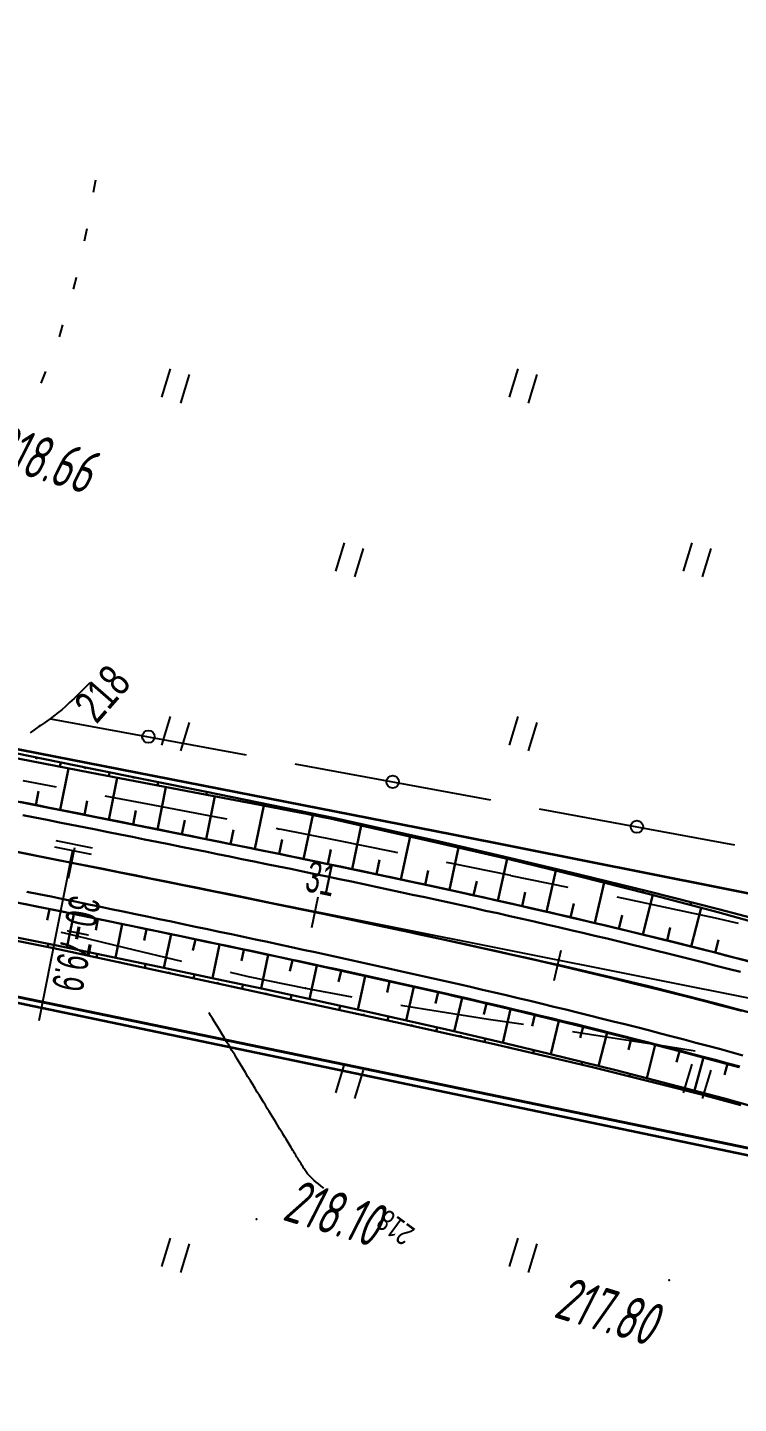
# Model space of a CAD drawing. Header units: millimetres. Extents: x -1799 to 6962, y -1020 to 4121.
# Drawn here: x 1117.5 to 1174.8, y 2955.6 to 3066.4 of the extents above; entities that cross this region are included whole.
import ezdxf

# ---------------------------------------------------------------- set-up
doc = ezdxf.new("R2010")
doc.units = ezdxf.units.MM
doc.linetypes.add('CONTI', pattern=[0])
doc.linetypes.add('DASHED', pattern=[0.75, 0.5, -0.25])
for name, color, linetype, lineweight in [('10', 1, 'Continuous', 35), ('КОПИЯ_ОСЬ_13_ОТКОСЫ', 7, 'Continuous', 30), ('КОПИЯ_ОСЬ_ГРАНИЦЫ_ПОЛОС', 7, 'Continuous', 30), ('ОСЬ_ВЕРХ_ПОКРЫТИЯ_ГРАНИЦЫ_ПОЛОС', 7, 'Continuous', 30), ('ОСЬ_ВЕРХ_ПОКРЫТИЯ_ОСЬ', 1, 'Continuous', 30)]:
    doc.layers.add(name, color=color, linetype=linetype, lineweight=lineweight)
for name, color, linetype in [('_Ростелеком', 6, 'Continuous'), ('GOR_BDEFAULT', 212, 'CONTI'), ('PI_OTDEFAULT', 172, 'CONTI'), ('PI_TTDEFAULT', 5, 'CONTI'), ('PLN_O', 7, 'CONTI'), ('SIT_LDEFAULT', 7, 'CONTI'), ('ZAPSKDEFAULT', 7, 'CONTI'), ('КОПИЯ_ОСЬ_ТАНГЕНСЫ', 1, 'Continuous'), ('ОСЬ_ВЕРХ_ПОКРЫТИЯ_ПИКЕТЫ', 1, 'Continuous'), ('ОСЬ_ВЕРХ_ПОКРЫТИЯ_РАЗБИВКА_КРИВ', 1, 'Continuous'), ('ОСЬ_ВЕРХ_ПОКРЫТИЯ_ТАНГЕНСЫ', 1, 'Continuous'), ('разметка', 7, 'Continuous')]:
    doc.layers.add(name, color=color, linetype=linetype)
doc.styles.add('eskd', font='spds.shx', dxfattribs={"width": 1.2, "oblique": 15})
doc.styles.add('SHRFT', font='TXT', dxfattribs={"width": 3.5})
doc.styles.get("Standard").update_dxf_attribs({"font": 'arial.ttf'})
doc.styles.add('STYLE1', font='romand.shx', dxfattribs={"width": 0.9})
doc.linetypes.add('кабель_связи_проект.', pattern='A,10,-1,["/",STYLE1,S=3,R=0,X=0,Y=-1.5],-4.1', length=15.1)

# ---------------------------------------------------------------- blocks, each defined once
blk = doc.blocks.new('BL_2011')
at = {"color": 0}
for p, q in [((0, 0), (0, 2.4)), ((1.6, 0), (1.6, 2.4))]:
    blk.add_line(p, q, dxfattribs=at)

msp = doc.modelspace()

# ---------------------------------------------------------------- linework, layer by layer
at = {"layer": '10'}
for points in [[(1030.23, 3025.88), (1104.98, 3010.61), (1151.7, 3001.47), (1215.76, 2988.7), (1216.37, 2994.4), (1243.42, 2984.29), (1269.34, 2968.88), (1297.02, 2945.02), (1332.74, 2904.56), (1362.14, 2858.92), (1384.1, 2811.27), (1401.18, 2767.78), (1401.18, 2767.78), (1485.93, 2642.5), (1601.06, 2507.03), (1669.74, 2453.01), (1726.42, 2400.56)], [(1360.6, 2810.7), (1341.33, 2850.18), (1337.92, 2857.18), (1309.93, 2895.43), (1280.36, 2925.22), (1226.82, 2955.99), (1187.5, 2973.1), (1113.17, 2988.61), (1051.21, 3001.58), (974.51, 3016.91)]]:
    msp.add_lwpolyline(points, dxfattribs=at)
at = {"layer": '_Ростелеком', "linetype": 'кабель_связи_проект.', "lineweight": 40, "ltscale": 0.25}
msp.add_lwpolyline([(1005.3, 3011.43), (1187.78, 2973.66), (1227.2, 2956.47), (1280.34, 2925.23), (1309.93, 2895.43), (1337.92, 2857.18), (1337.92, 2857.18), (1347.9, 2838.04), (1361.04, 2811.13), (1379.45, 2756.33), (1407.41, 2717.75), (1433.87, 2680.79), (1452.86, 2652.71), (1464.81, 2636.33), (1503.78, 2587.6), (1547.89, 2537.16), (1577, 2504.26), (1600.14, 2479), (1627.71, 2455.79), (1657.2, 2434.72), (1696.71, 2398.48), (1727.09, 2370.96)], dxfattribs=at)
at = {"layer": 'GOR_BDEFAULT', "color": 212, "elevation": 218, "flags": 128}
for points in [[(1122.55, 3013.64), (1122.1, 3013.19), (1121.68, 3012.77), (1121.29, 3012.39), (1120.93, 3012.06), (1120.6, 3011.75), (1120.29, 3011.48), (1120, 3011.25), (1119.74, 3011.04), (1119.5, 3010.85), (1119.28, 3010.69), (1119.08, 3010.55), (1118.9, 3010.42), (1118.74, 3010.32), (1118.59, 3010.22), (1118.46, 3010.14), (1117.74, 3009.63)], [(1141.39, 2972.95), (1141.17, 2973.13), (1140.96, 2973.3), (1140.78, 2973.45), (1140.62, 2973.58), (1140.49, 2973.71), (1140.37, 2973.82), (1140.26, 2973.93), (1140.17, 2974.03), (1140.09, 2974.12), (1140.02, 2974.2), (1139.96, 2974.28), (1139.91, 2974.36), (1139.86, 2974.43), (1139.81, 2974.51), (1139.76, 2974.58), (1139.72, 2974.66), (1139.67, 2974.74), (1139.62, 2974.82), (1139.57, 2974.91), (1139.52, 2974.99), (1139.46, 2975.08), (1139.41, 2975.17), (1139.35, 2975.27), (1139.29, 2975.36), (1139.23, 2975.46), (1139.17, 2975.56), (1139.11, 2975.67), (1139.04, 2975.78), (1138.97, 2975.89), (1138.91, 2976), (1138.83, 2976.12), (1138.76, 2976.24), (1138.68, 2976.36), (1138.61, 2976.49), (1138.53, 2976.63), (1138.44, 2976.77), (1138.35, 2976.91), (1138.26, 2977.06), (1138.17, 2977.21), (1138.07, 2977.38), (1137.97, 2977.54), (1137.86, 2977.72), (1137.75, 2977.9), (1137.64, 2978.09), (1137.52, 2978.28), (1137.39, 2978.48), (1137.26, 2978.7), (1137.13, 2978.92), (1136.99, 2979.14), (1136.84, 2979.38), (1136.69, 2979.63), (1136.54, 2979.88), (1136.38, 2980.15), (1136.21, 2980.42), (1136.04, 2980.7), (1135.86, 2980.99), (1135.67, 2981.3), (1135.48, 2981.61), (1135.28, 2981.93), (1135.08, 2982.26), (1134.87, 2982.61), (1134.66, 2982.96), (1134.44, 2983.32), (1134.22, 2983.68), (1134, 2984.04), (1133.79, 2984.4), (1133.57, 2984.75), (1133.36, 2985.1), (1133.16, 2985.43), (1132.96, 2985.76), (1132.77, 2986.06), (1132.6, 2986.35), (1132.43, 2986.63), (1132.28, 2986.87), (1132.15, 2987.1)]]:
    msp.add_lwpolyline(points, dxfattribs=at)
at = {"layer": 'PI_TTDEFAULT', "color": 5}
for p in [(1139.93, 2989.05, 218.35), (1135.97, 2970.45, 218.1), (1169.19, 2965.55, 217.81)]:
    msp.add_point(p, dxfattribs=at)
at = {"layer": 'PLN_O'}
for p, q in [((1119.4, 3010.76), (1135.14, 3007.86)), ((1139.07, 3007.13), (1154.81, 3004.23)), ((1158.73, 3003.51), (1174.47, 3000.61))]:
    msp.add_line(p, q, dxfattribs=at)
for centre in [(1127.27, 3009.31), (1146.94, 3005.68), (1166.6, 3002.06)]:
    msp.add_circle(centre, 0.5, dxfattribs=at)
at = {"layer": 'SIT_LDEFAULT', "color": 7}
for p, q in [((1122.86, 3053.17), (1123, 3054.01)), ((1123.01, 3054.01), (1123.03, 3054.16)), ((1122.13, 3049.25), (1122.34, 3050.23)), ((1121.38, 3045.86), (1121.48, 3046.32)), ((1121.23, 3045.35), (1121.38, 3045.86)), ((1120.11, 3041.51), (1120.39, 3042.47)), ((1118.63, 3037.79), (1119.02, 3038.71)), ((1119.87, 3005.25), (1117.18, 3005.76)), ((1127.65, 3003.79), (1123.79, 3004.51)), ((1132.87, 3002.8), (1127.65, 3003.79)), ((1133.61, 3002.66), (1132.87, 3002.8)), ((1137.86, 3001.85), (1137.55, 3001.91)), ((1142.47, 3000.96), (1137.86, 3001.86)), ((1146.98, 3000.05), (1142.47, 3000.95)), ((1147.35, 2999.97), (1146.98, 3000.04)), ((1151.7, 2999.1), (1151.28, 2999.18)), ((1156.46, 2998.13), (1151.7, 2999.1)), ((1161.07, 2997.18), (1156.46, 2998.12)), ((1165.52, 2996.27), (1165, 2996.38)), ((1169.51, 2995.43), (1165.52, 2996.27)), ((1172.93, 2994.69), (1169.51, 2995.43)), ((1174.77, 2994.28), (1172.93, 2994.69)), ((1120.22, 2993.57), (1120.48, 2993.51)), ((1120.48, 2993.51), (1125.44, 2992.31)), ((1125.44, 2992.31), (1129.94, 2991.24)), ((1133.84, 2990.34), (1135.3, 2990.01)), ((1135.3, 2990.01), (1139.93, 2989.05)), ((1139.93, 2989.05), (1143.65, 2988.37)), ((1147.59, 2987.7), (1149.59, 2987.37)), ((1149.59, 2987.36), (1154.65, 2986.57)), ((1154.65, 2986.57), (1157.46, 2986.15)), ((1161.42, 2985.56), (1164.15, 2985.15)), ((1164.15, 2985.15), (1168.15, 2984.53)), ((1168.15, 2984.53), (1171.3, 2984.01))]:
    msp.add_line(p, q, dxfattribs=at)
at = {"layer": 'КОПИЯ_ОСЬ_13_ОТКОСЫ'}
for points in [[(534.19, 3120.48), (1129.35, 3001.58), (1134.03, 3000.64), (1137.77, 2999.87), (1146.19, 2998.12), (1152.73, 2996.7), (1158.34, 2995.44), (1163.94, 2994.14), (1169.53, 2992.78), (1172.79, 2991.95), (1176.04, 2991.11)], [(522.32, 3114.7), (1120.31, 2995.23), (1129.63, 2993.29), (1134.28, 2992.31), (1137.99, 2991.52), (1146.33, 2989.69), (1151.88, 2988.44), (1157.41, 2987.14), (1162.93, 2985.8), (1168.42, 2984.41), (1171.61, 2983.57), (1174.8, 2982.71)], [(1024.35, 3025.36), (1044.01, 3021.69), (1063.65, 3017.9), (1102.91, 3010.23), (1122.55, 3006.43), (1130.98, 3004.83), (1135.67, 3003.93), (1139.43, 3003.2), (1139.9, 3003.12), (1140.37, 3003.03), (1140.84, 3002.94), (1141.31, 3002.84), (1141.78, 3002.75), (1142.25, 3002.64), (1150.67, 3000.75), (1156.29, 2999.44), (1161.91, 2998.09), (1167.51, 2996.66), (1173.11, 2995.17), (1176.38, 2994.28)], [(1024.35, 3025.36), (1044.01, 3021.69), (1063.65, 3017.9), (1102.91, 3010.23), (1122.55, 3006.43), (1130.98, 3004.83), (1135.67, 3003.93), (1139.43, 3003.2), (1139.9, 3003.12), (1140.37, 3003.03), (1140.84, 3002.94), (1141.31, 3002.84), (1141.78, 3002.75), (1142.25, 3002.64), (1150.67, 3000.75), (1156.29, 2999.44), (1161.91, 2998.09), (1167.51, 2996.66), (1173.11, 2995.17), (1176.38, 2994.28)], [(1024.44, 3025.78), (1044.09, 3022.08), (1063.76, 3018.42), (1083.4, 3014.67), (1093.21, 3012.72), (1103.01, 3010.75), (1122.61, 3006.76), (1131.96, 3004.87), (1142.27, 3002.75), (1150.7, 3000.86), (1156.32, 2999.56), (1161.94, 2998.21), (1167.56, 2996.85), (1173.18, 2995.42), (1176.45, 2994.56)], [(1021.63, 3011.73), (1041.29, 3008.07), (1051.07, 3005.95), (1060.85, 3003.86), (1080.42, 2999.73), (1100.1, 2996.17), (1119.62, 2992.28), (1128.09, 2990.46), (1132.73, 2989.46), (1136.43, 2988.65), (1139.21, 2988.04), (1147.53, 2986.25), (1153.06, 2985.02), (1154.89, 2984.6), (1159.02, 2983.64), (1163.14, 2982.66), (1168.61, 2981.31), (1171.79, 2980.49), (1174.96, 2979.65)], [(1021.68, 3011.99), (1041.34, 3008.28), (1060.94, 3004.3), (1119.77, 2992.52), (1128.15, 2990.77), (1132.79, 2989.79), (1136.5, 2989), (1144.83, 2987.18), (1151.28, 2985.72), (1155.41, 2984.76), (1159.53, 2983.77), (1165.01, 2982.42), (1170.47, 2981.02), (1173.64, 2980.17), (1176.8, 2979.3)], [(1118.26, 3007.64), (1118.23, 3007.51)], [(1120.22, 3007.24), (1120.15, 3006.89)], [(1120.16, 3003.42), (1120.83, 3006.76)], [(1122.18, 3006.85), (1122.16, 3006.73)], [(1124.14, 3006.45), (1124.08, 3006.14)], [(1126.1, 3006.05), (1126.08, 3005.95)], [(1124.08, 3002.63), (1124.75, 3006.01)], [(1128, 3001.85), (1128.68, 3005.26)], [(1128.06, 3005.66), (1128.01, 3005.39)], [(1130.02, 3005.26), (1130, 3005.17)], [(1118.2, 3003.81), (1118.42, 3004.92)], [(1122.12, 3003.03), (1122.34, 3004.14)], [(1131.92, 3001.06), (1132.62, 3004.51)], [(1131.98, 3004.87), (1131.94, 3004.64)], [(1133.94, 3004.46), (1133.93, 3004.39)], [(1135.9, 3004.06), (1135.86, 3003.89)], [(1126.04, 3002.24), (1126.27, 3003.37)], [(1135.84, 3000.27), (1136.56, 3003.76)], [(1137.86, 3003.65), (1137.85, 3003.6)], [(1139.76, 2999.46), (1140.5, 3003)], [(1139.82, 3003.25), (1139.79, 3003.13)], [(1141.78, 3002.85), (1141.77, 3002.81)], [(1129.96, 3001.46), (1130.19, 3002.59)], [(1133.88, 3000.67), (1134.12, 3001.82)], [(1143.68, 2998.64), (1144.41, 3002.16)], [(1143.73, 3002.42), (1143.71, 3002.32)], [(1145.68, 3001.98), (1145.67, 3001.95)], [(1137.8, 2999.87), (1138.05, 3001.03)], [(1147.59, 2997.81), (1148.34, 3001.28)], [(1147.63, 3001.55), (1147.61, 3001.44)], [(1149.58, 3001.11), (1149.58, 3001.07)], [(1151.54, 3000.67), (1151.51, 3000.56)], [(1141.72, 2999.05), (1141.97, 3000.23)], [(1145.64, 2998.23), (1145.88, 2999.4)], [(1151.5, 2996.97), (1152.24, 3000.39)], [(1153.48, 3000.22), (1153.48, 3000.18)], [(1155.43, 2999.76), (1155.41, 2999.65)], [(1155.41, 2996.1), (1156.16, 2999.47)], [(1149.55, 2997.39), (1149.8, 2998.54)], [(1157.38, 2999.31), (1157.37, 2999.27)], [(1159.32, 2998.84), (1159.29, 2998.72)], [(1159.31, 2995.22), (1160.08, 2998.53)], [(1161.27, 2998.37), (1161.26, 2998.33)], [(1153.45, 2996.54), (1153.71, 2997.68)], [(1163.21, 2997.9), (1163.18, 2997.77)], [(1163.2, 2994.31), (1163.96, 2997.57)], [(1165.16, 2997.43), (1165.14, 2997.38)], [(1157.36, 2995.66), (1157.61, 2996.79)], [(1167.1, 2996.96), (1167.06, 2996.78)], [(1167.09, 2993.37), (1167.87, 2996.57)], [(1169.04, 2996.47), (1169.02, 2996.41)], [(1119.3, 2995.43), (1119.12, 2994.53)], [(1121.26, 2995.03), (1120.69, 2992.32)], [(1161.25, 2994.76), (1161.51, 2995.87)], [(1170.98, 2995.98), (1170.92, 2995.76)], [(1170.97, 2992.41), (1171.76, 2995.53)], [(1172.92, 2995.49), (1172.9, 2995.41)], [(1123.21, 2994.63), (1123.03, 2993.72)], [(1125.17, 2994.22), (1124.61, 2991.51)], [(1165.15, 2993.84), (1165.41, 2994.93)], [(1169.03, 2992.9), (1169.29, 2993.96)], [(1127.13, 2993.81), (1126.94, 2992.91)], [(1129.09, 2993.4), (1128.52, 2990.69)], [(1131.05, 2992.99), (1130.85, 2992.09)], [(1172.91, 2991.92), (1173.18, 2992.96)], [(1119.16, 2992.37), (1119.22, 2992.63)], [(1121.12, 2991.96), (1121.14, 2992.04)], [(1123.08, 2991.54), (1123.14, 2991.81)], [(1133, 2992.58), (1132.43, 2989.86)], [(1134.96, 2992.16), (1134.77, 2991.26)], [(1136.91, 2991.75), (1136.34, 2989.03)], [(1125.03, 2991.12), (1125.05, 2991.21)], [(1126.99, 2990.7), (1127.05, 2990.99)], [(1138.87, 2991.32), (1138.67, 2990.42)], [(1140.82, 2990.9), (1140.23, 2988.18)], [(1128.94, 2990.28), (1128.96, 2990.38)], [(1130.9, 2989.86), (1130.97, 2990.17)], [(1132.85, 2989.43), (1132.88, 2989.54)], [(1142.78, 2990.47), (1142.58, 2989.57)], [(1144.73, 2990.04), (1144.14, 2987.33)], [(1146.68, 2989.61), (1146.48, 2988.71)], [(1134.81, 2989.01), (1134.88, 2989.34)], [(1136.76, 2988.58), (1136.79, 2988.69)], [(1138.71, 2988.15), (1138.79, 2988.5)], [(1148.64, 2989.17), (1148.02, 2986.46)], [(1150.59, 2988.73), (1150.38, 2987.83)], [(1140.67, 2987.72), (1140.69, 2987.84)], [(1142.62, 2987.3), (1142.7, 2987.65)], [(1152.54, 2988.28), (1151.9, 2985.58)], [(1154.48, 2987.83), (1154.27, 2986.93)], [(1156.43, 2987.37), (1155.8, 2984.67)], [(1144.58, 2986.88), (1144.6, 2987)], [(1146.53, 2986.47), (1146.6, 2986.78)], [(1148.49, 2986.04), (1148.51, 2986.14)], [(1158.38, 2986.91), (1158.16, 2986.01)], [(1160.32, 2986.44), (1159.66, 2983.74)], [(1150.44, 2985.6), (1150.51, 2985.9)], [(1152.39, 2985.17), (1152.41, 2985.27)], [(1154.34, 2984.73), (1154.4, 2985)], [(1162.26, 2985.96), (1162.04, 2985.07)], [(1164.2, 2985.48), (1163.52, 2982.79)], [(1166.14, 2984.99), (1165.91, 2984.09)], [(1156.29, 2984.28), (1156.31, 2984.37)], [(1158.24, 2983.83), (1158.3, 2984.07)], [(1168.08, 2984.5), (1167.4, 2981.81)], [(1170.02, 2983.99), (1169.78, 2983.1)], [(1160.19, 2983.37), (1160.21, 2983.45)], [(1162.13, 2982.9), (1162.18, 2983.12)], [(1171.95, 2983.48), (1171.24, 2980.81)], [(1173.88, 2982.96), (1173.64, 2982.07)], [(1164.08, 2982.43), (1164.09, 2982.5)], [(1166.02, 2981.95), (1166.07, 2982.15)], [(1167.96, 2981.47), (1167.98, 2981.54)], [(1169.9, 2980.98), (1169.94, 2981.15)], [(1171.83, 2980.48), (1171.85, 2980.54)], [(1173.77, 2979.97), (1173.81, 2980.12)]]:
    msp.add_lwpolyline(points, dxfattribs=at)
at = {"layer": 'КОПИЯ_ОСЬ_ГРАНИЦЫ_ПОЛОС'}
for points in [[(1117.35, 3003.98), (1118.33, 3003.79), (1119.31, 3003.59), (1120.29, 3003.39), (1121.27, 3003.2), (1122.25, 3003), (1123.23, 3002.81), (1124.21, 3002.61), (1125.19, 3002.42), (1126.17, 3002.22), (1127.15, 3002.02), (1128.14, 3001.83), (1129.12, 3001.63), (1130.1, 3001.43), (1131.08, 3001.23), (1132.06, 3001.04), (1133.04, 3000.84), (1134.02, 3000.64), (1135, 3000.44), (1135.99, 3000.24), (1136.97, 3000.04), (1137.95, 2999.84), (1138.93, 2999.64), (1139.91, 2999.43), (1140.89, 2999.23), (1141.88, 2999.02), (1142.86, 2998.82), (1143.84, 2998.61), (1144.82, 2998.41), (1145.8, 2998.2), (1146.78, 2997.99), (1147.76, 2997.78), (1148.75, 2997.57), (1149.73, 2997.36), (1150.71, 2997.14), (1151.69, 2996.93), (1152.67, 2996.72), (1153.65, 2996.5), (1154.63, 2996.28), (1155.61, 2996.06), (1156.59, 2995.84), (1157.57, 2995.62), (1158.55, 2995.39), (1159.53, 2995.17), (1160.51, 2994.94), (1161.49, 2994.71), (1162.47, 2994.48), (1163.45, 2994.25), (1164.43, 2994.02), (1165.41, 2993.79), (1166.39, 2993.55), (1167.37, 2993.31), (1168.34, 2993.07), (1169.32, 2992.83), (1170.3, 2992.58), (1171.28, 2992.34), (1172.25, 2992.09), (1173.23, 2991.84), (1174.2, 2991.59), (1175.18, 2991.33)], [(1117.27, 2995.84), (1118.25, 2995.64), (1119.23, 2995.45), (1120.21, 2995.25), (1121.17, 2995.05), (1122.14, 2994.85), (1123.11, 2994.65), (1124.08, 2994.45), (1125.05, 2994.25), (1126.01, 2994.05), (1126.98, 2993.85), (1127.95, 2993.65), (1128.91, 2993.45), (1129.88, 2993.25), (1130.85, 2993.04), (1131.81, 2992.84), (1132.78, 2992.64), (1133.75, 2992.44), (1134.71, 2992.23), (1135.68, 2992.03), (1136.64, 2991.82), (1137.61, 2991.62), (1138.57, 2991.41), (1139.53, 2991.21), (1140.5, 2991), (1141.46, 2990.79), (1142.42, 2990.58), (1143.39, 2990.37), (1144.35, 2990.16), (1145.31, 2989.95), (1146.27, 2989.74), (1147.23, 2989.52), (1148.19, 2989.31), (1149.15, 2989.09), (1150.11, 2988.88), (1151.07, 2988.66), (1152.03, 2988.44), (1152.99, 2988.22), (1153.95, 2988), (1154.91, 2987.78), (1155.87, 2987.55), (1156.82, 2987.33), (1157.78, 2987.1), (1158.73, 2986.87), (1159.69, 2986.64), (1160.64, 2986.41), (1161.6, 2986.18), (1162.55, 2985.95), (1163.5, 2985.71), (1164.46, 2985.47), (1165.41, 2985.23), (1166.36, 2984.99), (1167.31, 2984.75), (1168.26, 2984.51), (1169.21, 2984.26), (1170.16, 2984.01), (1171.11, 2983.76), (1172.05, 2983.51), (1173, 2983.26), (1173.94, 2983), (1174.89, 2982.75)]]:
    msp.add_lwpolyline(points, dxfattribs=at)
at = {"layer": 'КОПИЯ_ОСЬ_ТАНГЕНСЫ'}
msp.add_line((430.51, 3137.11), (1323.41, 2958.74), dxfattribs=at)
at = {"layer": 'ОСЬ_ВЕРХ_ПОКРЫТИЯ_ГРАНИЦЫ_ПОЛОС', "linetype": 'Continuous'}
for points in [[(1116.94, 3004.06), (1117.92, 3003.87), (1118.9, 3003.67), (1119.88, 3003.48), (1120.86, 3003.28), (1121.84, 3003.09), (1122.82, 3002.89), (1123.8, 3002.69), (1124.78, 3002.5), (1125.76, 3002.3), (1126.74, 3002.11), (1127.72, 3001.91), (1128.7, 3001.71), (1129.68, 3001.52), (1130.66, 3001.32), (1131.64, 3001.12), (1132.62, 3000.92), (1133.6, 3000.72), (1134.58, 3000.52), (1135.56, 3000.33), (1136.54, 3000.12), (1137.52, 2999.92), (1138.5, 2999.72), (1139.49, 2999.52), (1140.47, 2999.32), (1141.45, 2999.11), (1142.43, 2998.91), (1143.41, 2998.7), (1144.39, 2998.5), (1145.37, 2998.29), (1146.35, 2998.08), (1147.33, 2997.87), (1148.31, 2997.66), (1149.29, 2997.45), (1150.27, 2997.24), (1151.26, 2997.03), (1152.24, 2996.81), (1153.22, 2996.59), (1154.2, 2996.38), (1155.18, 2996.16), (1156.16, 2995.94), (1157.14, 2995.72), (1158.12, 2995.49), (1159.09, 2995.27), (1160.07, 2995.04), (1161.05, 2994.82), (1162.03, 2994.59), (1163.01, 2994.36), (1163.99, 2994.13), (1164.97, 2993.89), (1165.94, 2993.66), (1166.92, 2993.42), (1167.9, 2993.18), (1168.88, 2992.94), (1169.85, 2992.7), (1170.83, 2992.45), (1171.81, 2992.2), (1172.78, 2991.95), (1173.76, 2991.7), (1174.73, 2991.45), (1175.71, 2991.2)], [(1174.93, 2990.37), (1173.95, 2990.62), (1172.98, 2990.87), (1172, 2991.12), (1171.03, 2991.37), (1170.06, 2991.61), (1169.08, 2991.86), (1168.1, 2992.1), (1167.13, 2992.34), (1166.15, 2992.58), (1165.18, 2992.81), (1164.2, 2993.05), (1163.22, 2993.28), (1162.24, 2993.51), (1161.27, 2993.74), (1160.29, 2993.97), (1159.31, 2994.19), (1158.33, 2994.42), (1157.35, 2994.64), (1156.37, 2994.86), (1155.39, 2995.09), (1154.41, 2995.3), (1153.44, 2995.52), (1152.46, 2995.74), (1151.48, 2995.95), (1150.5, 2996.17), (1149.52, 2996.38), (1148.54, 2996.59), (1147.56, 2996.8), (1146.57, 2997.01), (1145.59, 2997.22), (1144.61, 2997.43), (1143.63, 2997.64), (1142.65, 2997.84), (1141.67, 2998.05), (1140.69, 2998.25), (1139.71, 2998.45), (1138.73, 2998.66), (1137.75, 2998.86), (1136.77, 2999.06), (1135.79, 2999.26), (1134.8, 2999.46), (1133.82, 2999.66), (1132.84, 2999.86), (1131.86, 3000.06), (1130.88, 3000.25), (1129.9, 3000.45), (1128.92, 3000.65), (1127.94, 3000.85), (1126.96, 3001.04), (1125.98, 3001.24), (1125, 3001.43), (1124.02, 3001.63), (1123.04, 3001.83), (1122.06, 3002.02), (1121.08, 3002.22), (1120.1, 3002.41), (1119.12, 3002.61), (1118.14, 3002.81), (1117.16, 3003)]]:
    msp.add_lwpolyline(points, dxfattribs=at)
at = {"layer": 'ОСЬ_ВЕРХ_ПОКРЫТИЯ_ГРАНИЦЫ_ПОЛОС', "linetype": 'Continuous', "lineweight": 30}
for points in [[(1175.14, 2983.65), (1174.19, 2983.91), (1173.24, 2984.17), (1172.3, 2984.42), (1171.35, 2984.67), (1170.4, 2984.93), (1169.45, 2985.18), (1168.5, 2985.42), (1167.54, 2985.67), (1166.59, 2985.91), (1165.64, 2986.15), (1164.69, 2986.39), (1163.73, 2986.63), (1162.78, 2986.87), (1161.82, 2987.11), (1160.87, 2987.34), (1159.91, 2987.57), (1158.96, 2987.8), (1158, 2988.03), (1157.04, 2988.26), (1156.08, 2988.49), (1155.13, 2988.71), (1154.17, 2988.94), (1153.21, 2989.16), (1152.25, 2989.38), (1151.29, 2989.6), (1150.33, 2989.82), (1149.37, 2990.04), (1148.41, 2990.25), (1147.44, 2990.47), (1146.48, 2990.68), (1145.52, 2990.9), (1144.56, 2991.11), (1143.6, 2991.32), (1142.63, 2991.53), (1141.67, 2991.74), (1140.7, 2991.95), (1139.74, 2992.16), (1138.78, 2992.37), (1137.81, 2992.58), (1136.85, 2992.78), (1135.88, 2992.99), (1134.92, 2993.2), (1133.95, 2993.4), (1132.98, 2993.6), (1132.02, 2993.81), (1131.05, 2994.01), (1130.08, 2994.22), (1129.12, 2994.42), (1128.15, 2994.62), (1127.18, 2994.82), (1126.22, 2995.02), (1125.25, 2995.23), (1124.28, 2995.43), (1123.31, 2995.63), (1122.34, 2995.83), (1121.38, 2996.03), (1120.41, 2996.23), (1119.43, 2996.43), (1118.45, 2996.62), (1117.47, 2996.82)], [(1174.87, 2982.69), (1173.93, 2982.95), (1172.98, 2983.2), (1172.04, 2983.46), (1171.09, 2983.71), (1170.14, 2983.96), (1169.19, 2984.21), (1168.25, 2984.45), (1167.3, 2984.7), (1166.35, 2984.94), (1165.39, 2985.18), (1164.44, 2985.42), (1163.49, 2985.66), (1162.54, 2985.9), (1161.59, 2986.13), (1160.63, 2986.37), (1159.68, 2986.6), (1158.72, 2986.83), (1157.77, 2987.06), (1156.81, 2987.29), (1155.86, 2987.51), (1154.9, 2987.74), (1153.94, 2987.96), (1152.98, 2988.18), (1152.02, 2988.4), (1151.07, 2988.62), (1150.11, 2988.84), (1149.15, 2989.06), (1148.19, 2989.28), (1147.23, 2989.49), (1146.27, 2989.71), (1145.3, 2989.92), (1144.34, 2990.13), (1143.38, 2990.35), (1142.42, 2990.56), (1141.46, 2990.77), (1140.49, 2990.98), (1139.53, 2991.18), (1138.56, 2991.39), (1137.6, 2991.6), (1136.64, 2991.81), (1135.67, 2992.01), (1134.71, 2992.22), (1133.74, 2992.42), (1132.78, 2992.63), (1131.81, 2992.83), (1130.84, 2993.03), (1129.88, 2993.24), (1128.91, 2993.44), (1127.94, 2993.64), (1126.98, 2993.84), (1126.01, 2994.05), (1125.04, 2994.25), (1124.08, 2994.45), (1123.11, 2994.65), (1122.14, 2994.85), (1121.17, 2995.05), (1120.21, 2995.25), (1119.23, 2995.45), (1118.25, 2995.64), (1117.27, 2995.84)]]:
    msp.add_lwpolyline(points, dxfattribs=at)
at = {"layer": 'ОСЬ_ВЕРХ_ПОКРЫТИЯ_ОСЬ'}
msp.add_lwpolyline([(533.4, 3116.55), (1120.98, 2999.18), (1120.98, 2999.18), (1128.74, 2997.62), (1134.56, 2996.45), (1138.43, 2995.65), (1141.34, 2995.05), (1144.24, 2994.44), (1147.14, 2993.82), (1149.08, 2993.41), (1151.01, 2992.98), (1152.94, 2992.56), (1154.87, 2992.13), (1156.8, 2991.69), (1158.73, 2991.25), (1160.66, 2990.8), (1162.58, 2990.35), (1164.51, 2989.89), (1166.43, 2989.42), (1168.35, 2988.95), (1170.27, 2988.47), (1172.18, 2987.98), (1173.14, 2987.73), (1174.1, 2987.48), (1175.06, 2987.23)], dxfattribs=at)
at = {"layer": 'ОСЬ_ВЕРХ_ПОКРЫТИЯ_ПИКЕТЫ'}
for p, q in [((1120.85, 2997.93), (1121.34, 3000.38)), ((1140.44, 2993.96), (1140.95, 2996.41)), ((1140.44, 2993.96), (1140.95, 2996.41)), ((1159.95, 2989.68), (1160.51, 2992.12))]:
    msp.add_line(p, q, dxfattribs=at)
at = {"layer": 'ОСЬ_ВЕРХ_ПОКРЫТИЯ_РАЗБИВКА_КРИВ'}
for p, q in [((1119.81, 3000.94), (1122.75, 3000.35)), ((1119.71, 3000.45), (1122.65, 2999.86)), ((1120.98, 2999.18), (1121.18, 3000.16)), ((1120.98, 2999.18), (1118.44, 2986.43))]:
    msp.add_line(p, q, dxfattribs=at)
at = {"layer": 'ОСЬ_ВЕРХ_ПОКРЫТИЯ_ТАНГЕНСЫ'}
msp.add_line((430.51, 3137.11), (1323.41, 2958.74), dxfattribs=at)
at = {"layer": 'разметка', "linetype": 'DASHED', "lineweight": 30, "ltscale": 14}
msp.add_lwpolyline([(1120.98, 2999.18), (1022.92, 3018.77)], dxfattribs=at)
at = {"layer": 'разметка', "lineweight": 30, "ltscale": 7}
msp.add_lwpolyline([(1120.98, 2999.18), (1121.09, 2999.16, -0.007451), (1161.63, 2990.62, -0.030671), (1208.07, 2976.87, -0.226024), (1375.44, 2803.69, -0.226024)], format="xyb", dxfattribs=at)

# ---------------------------------------------------------------- block references
at = {"layer": 'ZAPSKDEFAULT', "color": 7, "rotation": 342.9999999999999}
for p in [(1128.35, 3036.64), (1156.35, 3036.64), (1142.35, 3022.64), (1170.35, 3022.64), (1128.35, 3008.64), (1156.35, 3008.64), (1142.35, 2980.64), (1170.35, 2980.64), (1128.35, 2966.64), (1156.35, 2966.64)]:
    msp.add_blockref('BL_2011', p, dxfattribs=at)

# ---------------------------------------------------------------- texts
at = {"layer": 'GOR_BDEFAULT', "color": 212, "style": 'SHRFT', "width": 0.75}
for height, rotation, p in [(2.625, 48.8799, (1123.09, 3010.27, 218)), (1.722, 143.5899, (1148.83, 2969.63, 218))]:
    msp.add_text('218', height=height, rotation=rotation, dxfattribs=at).set_placement(p)
at = {"layer": 'PI_OTDEFAULT', "color": 172, "style": 'eskd', "oblique": 10, "width": 0.8}
for s, p in [('218.66', (1114.32, 3031.25)), ('218.10', (1137.96, 2970.44)), ('217.80', (1159.79, 2962.61))]:
    msp.add_text(s, height=3.5, rotation=343, dxfattribs=at).set_placement(p)
at = {"layer": 'ОСЬ_ВЕРХ_ПОКРЫТИЯ_ПИКЕТЫ', "width": 0.6}
msp.add_text('31', height=2.5, rotation=348.2432, dxfattribs=at).set_placement((1139.78, 2996.91))
at = {"layer": 'ОСЬ_ВЕРХ_ПОКРЫТИЯ_РАЗБИВКА_КРИВ', "width": 0.6}
msp.add_text('30+79.9', height=2.5, rotation=258.703, dxfattribs=at).set_placement((1120.98, 2996.63))

doc.saveas('drawing.dxf')
